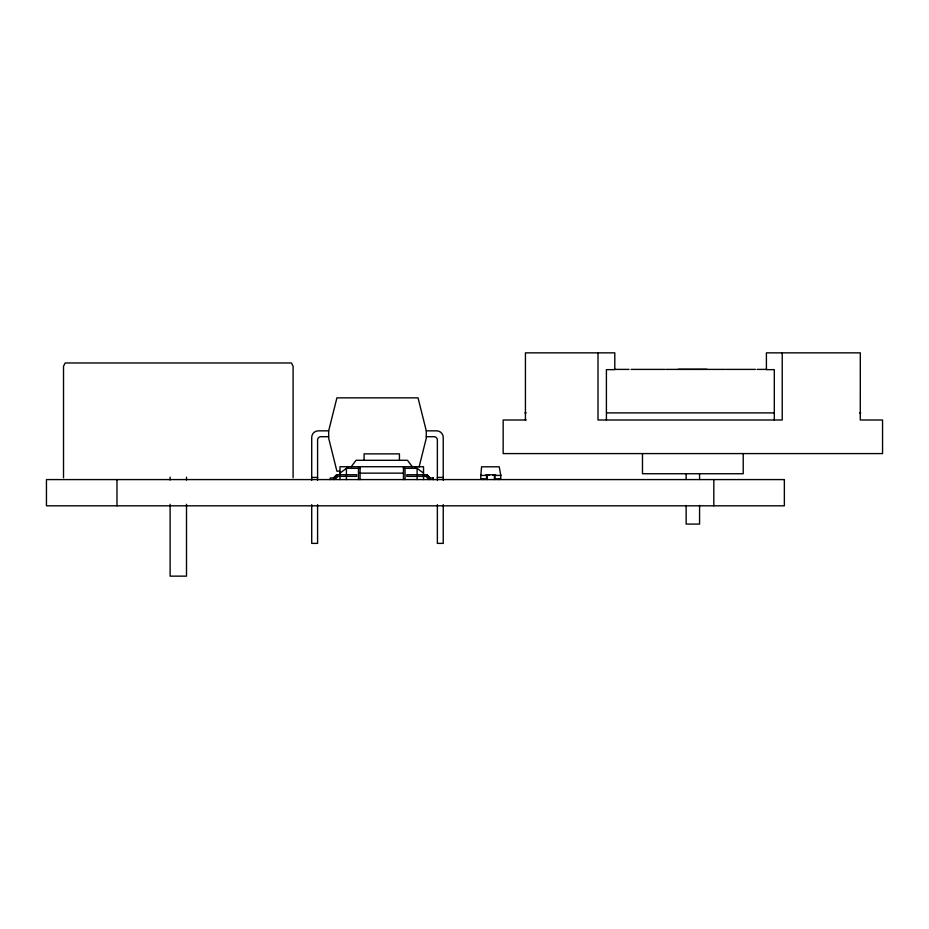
<?xml version="1.0" encoding="UTF-8"?>
<svg xmlns="http://www.w3.org/2000/svg" width="929" height="929" viewBox="0 0 929 929"><rect width="100%" height="100%" fill="white"/><g stroke="black" fill="none" stroke-linecap="round" stroke-linejoin="round"><path stroke-width="1.39" d="M339.805 471.166L336.913 471.166L328.669 438.186L328.669 430.835L336.913 397.856L418.038 397.856L426.283 430.835L426.283 438.186L419.072 467.043M351.232 466.73L356.051 460.296L407.471 460.296L412.29 466.73M333.43 477.97L336.646 474.754L356.724 474.754L356.724 476.368L337.448 476.368L334.231 479.585M336.774 474.754L333.557 477.97L330.213 477.97L330.213 479.585M335.16 478.772L337.575 476.368M339.979 473.151L346.412 468.332L360.069 468.332M678.216 369.312L707.039 369.312M614.324 369.394L629.084 369.394M631.128 369.394L665.001 369.394M666.081 369.394L693.708 369.394M694.369 369.394L725.491 369.394M726.315 369.394L755.498 369.394M757.158 369.394L766.994 369.394M524.99 412.894L526.174 412.894M607.241 412.894L773.718 412.894M859.534 412.894L860.718 412.894M526.232 420.001L503.158 420.001L503.158 453.584L882.55 453.584L882.55 420.001L860.277 420.001L860.312 352.857L766.402 352.857L766.402 369.649L774.31 369.649L774.31 420.001M328.669 430.835L318.31 430.835A6.596 6.596 0 0 0 311.714 437.431L311.714 480.293M426.283 430.835L436.642 430.835A6.596 6.596 0 0 1 443.238 437.431L443.238 480.293M328.669 436.7L320.888 436.7A3.298 3.298 0 0 0 317.59 439.998L317.59 480.293M426.283 436.7L434.064 436.7A3.298 3.298 0 0 1 437.362 439.998L437.362 480.293M403.453 468.332L417.109 468.332L423.531 473.151M360.069 473.151L403.453 473.151M426.074 476.368L406.797 476.368L406.797 474.754L426.875 474.754L430.092 477.97M311.714 477.425L317.59 477.425M437.362 477.425L443.238 477.425M426.748 474.754L429.964 477.97L433.297 477.97L433.297 479.585M425.946 476.368L429.291 479.585M782.23 352.857L782.23 420.001L598.009 420.001L598.009 352.857M743.212 453.584L743.212 473.732L642.485 473.732L642.485 453.584M713.82 479.585L713.82 505.817M699.572 473.732L699.572 479.48M699.572 505.388L699.572 524.084L686.148 524.084L686.136 505.388M686.136 473.732L686.136 479.48M606.405 420.001L606.405 369.649L614.801 369.649L614.801 352.857L525.431 352.857L525.431 420.001M500.766 474.789L500.766 478.946L495.018 478.946L495.018 475.427L500.766 475.427L499.233 466.799L481.57 466.799L480.804 475.427L486.575 475.427L486.552 478.946L480.804 478.946L480.804 474.789M498.85 478.946L498.85 479.585M495.656 475.427L495.656 474.789L485.913 474.789L485.913 475.427M494.379 474.789L494.379 479.585M492.707 474.789L492.707 475.427M488.875 474.789L488.875 475.427M487.191 474.789L487.191 479.585M482.72 478.946L482.72 479.585M443.238 504.668L443.238 543.384L437.362 543.384L437.362 504.668M433.169 477.97L433.169 479.585M423.531 479.585L423.531 466.73L339.979 466.73L339.979 479.585M417.109 468.332L417.109 479.585M415.507 466.73L415.507 468.332M405.056 468.332L405.056 479.585M403.453 466.73L403.453 479.585M399.435 460.296L399.435 453.875L364.087 453.875L364.087 460.296M360.069 466.73L360.069 479.585M358.466 468.332L358.466 479.585M348.015 466.73L348.015 468.332M346.412 468.332L346.412 479.585M317.59 504.668L317.59 543.384L311.714 543.384L311.714 504.668M293.099 477.75L293.099 366.247L291.439 362.972L65.181 362.972L63.52 366.247L63.52 477.75M186.508 477.134L186.508 480.014M186.508 504.319L186.508 576.143L170.112 576.143L170.112 504.319M170.112 477.134L170.112 480.014M116.984 479.585L116.984 505.817M784.355 479.585L46.45 479.585L46.45 505.817L784.355 505.817L784.355 479.585"/></g></svg>
